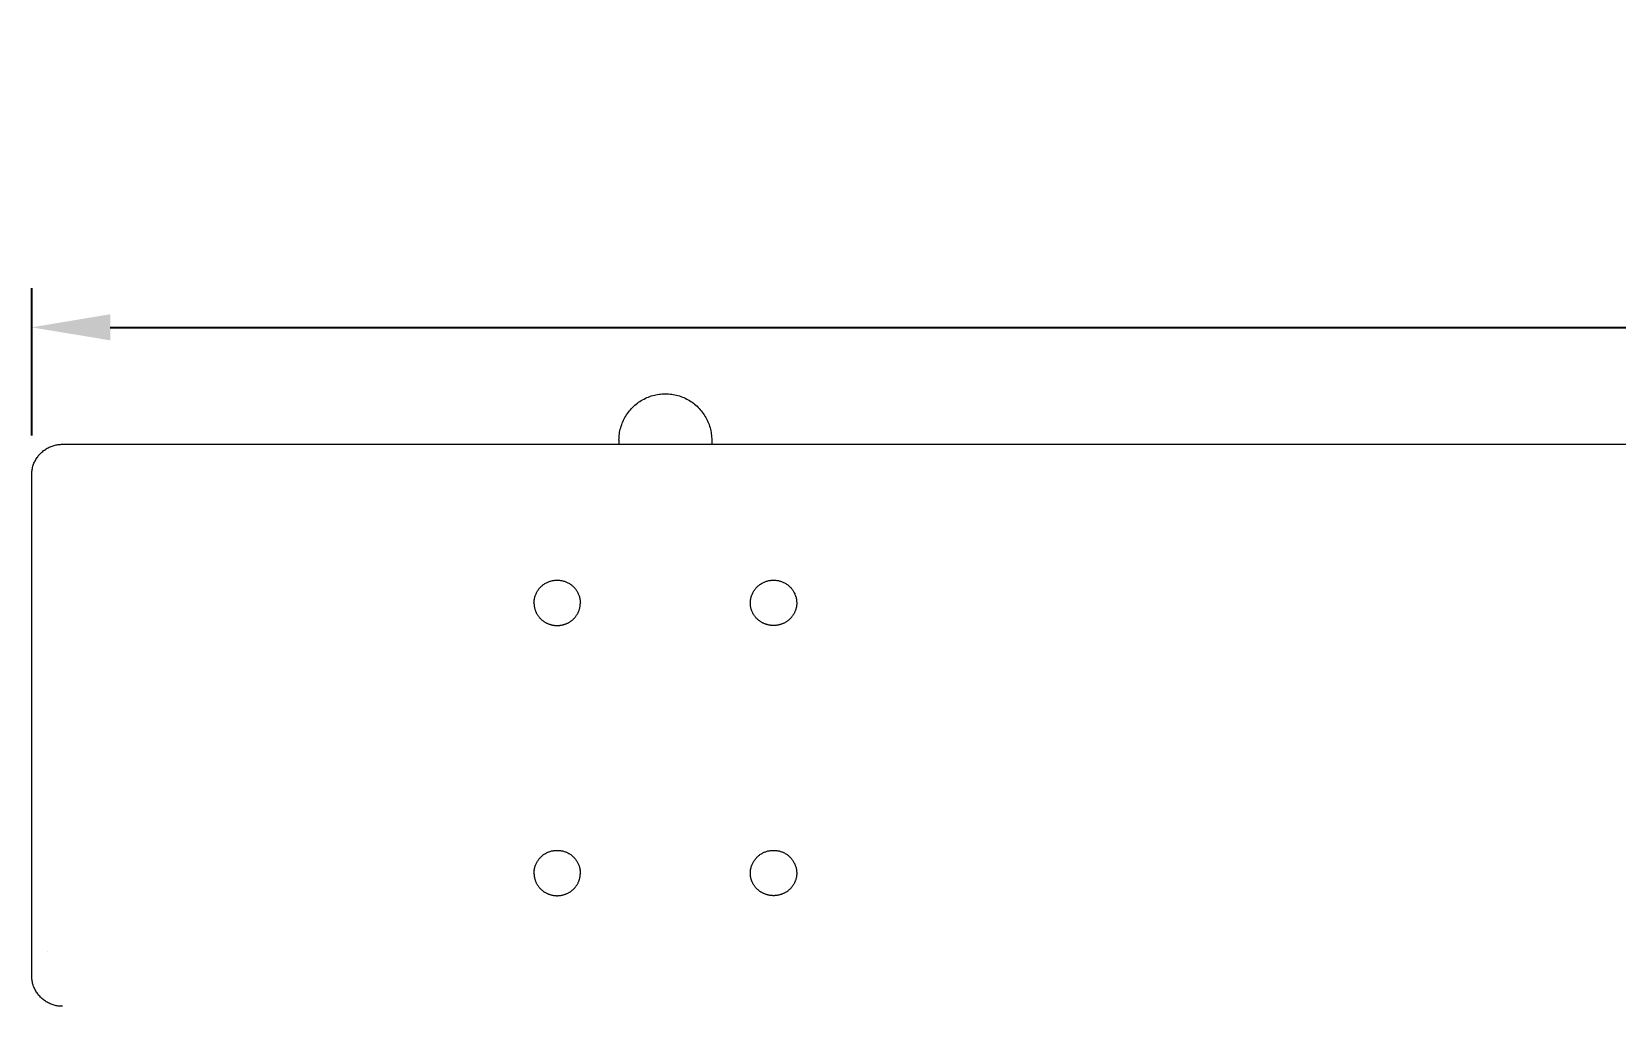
# Model space of a CAD drawing. Header units: inches. Extents: x -9 to 187, y -3 to 135.
# Drawn here: x -1.95 to 18.22, y 122.7 to 135.11 of the extents above; entities that cross this region are included whole.
import ezdxf

# ---------------------------------------------------------------- set-up
doc = ezdxf.new("R2010")
doc.units = ezdxf.units.IN
doc.layers.add('ZANO_R', color=7, linetype='Continuous', lineweight=0)
doc.layers.add('ZANO_W', color=1, linetype='Continuous', lineweight=0)
doc.styles.get("Standard").update_dxf_attribs({"font": 'arial.ttf'})
doc.dimstyles.new('amerykanie', dxfattribs={"dimtxt": 50, "dimasz": 50, "dimexe": 0.5, "dimexo": 0.5, "dimgap": 1, "dimtad": 1, "dimdec": 0, "dimzin": 0, "dimlunit": 5, "dimtxsty": 'Standard', "dimcen": 0.09, "dimclrd": 1, "dimclre": 1, "dimclrt": 1, "dimazin": 0, "dimtfac": 1, "dimtdec": 0, "dimtmove": 0, "dimatfit": 3, "dimfxl": 1, "dimtzin": 0, "dimarcsym": 1})

# ---------------------------------------------------------------- blocks, each defined once
blk = doc.blocks.new('*D356')
at = {"layer": 'ZANO_W', "color": 1, "lineweight": -2}
for p, q in [((-1.945, 129.968), (-1.945, 131.845)), ((92.504, 129.968), (92.504, 131.845)), ((-0.945, 131.345), (91.504, 131.345))]:
    blk.add_line(p, q, dxfattribs=at)
at = {"layer": 'ZANO_W', "color": 1}
for points in [[(-0.945, 131.512), (-0.945, 131.179), (-1.945, 131.345)], [(91.504, 131.179), (91.504, 131.512), (92.504, 131.345)]]:
    blk.add_solid(points, dxfattribs=at)
at = {"layer": 'ZANO_W', "color": 1, "insert": (45.279, 132.686), "char_height": 1.625, "attachment_point": 5}
blk.add_mtext('94 7/16', dxfattribs=at)

msp = doc.modelspace()

# ---------------------------------------------------------------- linework, layer by layer
at = {"layer": 'ZANO_R'}
for p, q in [((6.02478, 130.4901), (6.0447, 130.49319)), ((6.0447, 130.49319), (6.06472, 130.49559)), ((6.06472, 130.49559), (6.08481, 130.49731)), ((6.08481, 130.49731), (6.10495, 130.49834)), ((6.10495, 130.49834), (6.12511, 130.49869)), ((6.12511, 130.49869), (6.14527, 130.49834)), ((6.14527, 130.49834), (6.16541, 130.49731)), ((6.16541, 130.49731), (6.1855, 130.49559)), ((6.1855, 130.49559), (6.20552, 130.49319)), ((6.20552, 130.49319), (6.22544, 130.4901)), ((5.66704, 130.28084), (5.68003, 130.29626)), ((5.68003, 130.29626), (5.69354, 130.31123)), ((5.69354, 130.31123), (5.70755, 130.32573)), ((5.70755, 130.32573), (5.72205, 130.33974)), ((5.72205, 130.33974), (5.73702, 130.35325)), ((5.73702, 130.35325), (5.75244, 130.36624)), ((5.75244, 130.36624), (5.7683, 130.3787)), ((5.7683, 130.3787), (5.78457, 130.3906)), ((5.78457, 130.3906), (5.80124, 130.40195)), ((5.80124, 130.40195), (5.81829, 130.41272)), ((5.81829, 130.41272), (5.83569, 130.4229)), ((5.83569, 130.4229), (5.85343, 130.43248)), ((5.85343, 130.43248), (5.87149, 130.44145)), ((5.87149, 130.44145), (5.88985, 130.4498)), ((5.88985, 130.4498), (5.90848, 130.45751)), ((5.90848, 130.45751), (5.92736, 130.46459)), ((5.92736, 130.46459), (5.94647, 130.47102)), ((5.94647, 130.47102), (5.96579, 130.47679)), ((5.96579, 130.47679), (5.9853, 130.4819)), ((5.9853, 130.4819), (6.00497, 130.48633)), ((6.00497, 130.48633), (6.02478, 130.4901)), ((6.22544, 130.4901), (6.24525, 130.48633)), ((6.24525, 130.48633), (6.26492, 130.4819)), ((6.26492, 130.4819), (6.28443, 130.47679)), ((6.28443, 130.47679), (6.30375, 130.47102)), ((6.30375, 130.47102), (6.32286, 130.46459)), ((6.32286, 130.46459), (6.34174, 130.45751)), ((6.34174, 130.45751), (6.36037, 130.4498)), ((6.36037, 130.4498), (6.37873, 130.44145)), ((6.37873, 130.44145), (6.39679, 130.43248)), ((6.39679, 130.43248), (6.41453, 130.4229)), ((6.41453, 130.4229), (6.43193, 130.41272)), ((6.43193, 130.41272), (6.44898, 130.40195)), ((6.44898, 130.40195), (6.46565, 130.3906)), ((6.46565, 130.3906), (6.48192, 130.3787)), ((6.48192, 130.3787), (6.49778, 130.36624)), ((6.49778, 130.36624), (6.5132, 130.35325)), ((6.5132, 130.35325), (6.52817, 130.33974)), ((6.52817, 130.33974), (6.54267, 130.32573)), ((6.54267, 130.32573), (6.55668, 130.31123)), ((6.55668, 130.31123), (6.57019, 130.29626)), ((6.57019, 130.29626), (6.58318, 130.28084)), ((5.56226, 130.08681), (5.56869, 130.10592)), ((5.56869, 130.10592), (5.57577, 130.1248)), ((5.57577, 130.1248), (5.58348, 130.14343)), ((5.58348, 130.14343), (5.59183, 130.16179)), ((5.59183, 130.16179), (5.6008, 130.17985)), ((5.6008, 130.17985), (5.61038, 130.19759)), ((5.61038, 130.19759), (5.62056, 130.21499)), ((5.62056, 130.21499), (5.63133, 130.23204)), ((5.63133, 130.23204), (5.64268, 130.24871)), ((5.64268, 130.24871), (5.65458, 130.26498)), ((5.65458, 130.26498), (5.66704, 130.28084)), ((6.58318, 130.28084), (6.59564, 130.26498)), ((6.59564, 130.26498), (6.60754, 130.24871)), ((6.60754, 130.24871), (6.61889, 130.23204)), ((6.61889, 130.23204), (6.62966, 130.21499)), ((6.62966, 130.21499), (6.63984, 130.19759)), ((6.63984, 130.19759), (6.64942, 130.17985)), ((6.64942, 130.17985), (6.65839, 130.16179)), ((6.65839, 130.16179), (6.66674, 130.14343)), ((6.66674, 130.14343), (6.67445, 130.1248)), ((6.67445, 130.1248), (6.68153, 130.10592)), ((6.68153, 130.10592), (6.68796, 130.08681)), ((5.53459, 129.90817), (5.53494, 129.92833)), ((5.53459, 129.90817), (5.53459, 129.9081)), ((5.53459, 129.90812), (5.53459, 129.90656)), ((5.53459, 129.90656), (5.53459, 129.9049)), ((5.53459, 129.9049), (5.53459, 129.85596)), ((5.53494, 129.92833), (5.53597, 129.94847)), ((5.53597, 129.94847), (5.53769, 129.96856)), ((5.53769, 129.96856), (5.54009, 129.98858)), ((5.54009, 129.98858), (5.54318, 130.0085)), ((5.54318, 130.0085), (5.54695, 130.02831)), ((5.54695, 130.02831), (5.55138, 130.04798)), ((5.55138, 130.04798), (5.55649, 130.06749)), ((5.55649, 130.06749), (5.56226, 130.08681)), ((6.68796, 130.08681), (6.69373, 130.06749)), ((6.69373, 130.06749), (6.69884, 130.04798)), ((6.69884, 130.04798), (6.70327, 130.02831)), ((6.70327, 130.02831), (6.70704, 130.0085)), ((6.70704, 130.0085), (6.71013, 129.98858)), ((6.71013, 129.98858), (6.71253, 129.96856)), ((6.71253, 129.96856), (6.71425, 129.94847)), ((6.71425, 129.94847), (6.71528, 129.92833)), ((6.71528, 129.92833), (6.71563, 129.90817)), ((6.71563, 129.90817), (6.71563, 129.9081)), ((6.71563, 129.90812), (6.71563, 129.90656)), ((6.71563, 129.90656), (6.71563, 129.9049)), ((6.71563, 129.9049), (6.71563, 129.85596)), ((-1.88436, 129.67469), (-1.87685, 129.68608)), ((-1.87685, 129.68608), (-1.86894, 129.69719)), ((-1.86894, 129.69719), (-1.86065, 129.70803)), ((-1.86065, 129.70803), (-1.85199, 129.71856)), ((-1.85199, 129.71856), (-1.84297, 129.72879)), ((-1.84297, 129.72879), (-1.83359, 129.7387)), ((-1.83359, 129.7387), (-1.82387, 129.74827)), ((-1.82387, 129.74827), (-1.81383, 129.7575)), ((-1.81383, 129.7575), (-1.80347, 129.76638)), ((-1.80347, 129.76638), (-1.7928, 129.77488)), ((-1.7928, 129.77488), (-1.78185, 129.78301)), ((-1.78185, 129.78301), (-1.77062, 129.79075)), ((-1.77062, 129.79075), (-1.75912, 129.7981)), ((-1.75912, 129.7981), (-1.74738, 129.80504)), ((-1.74738, 129.80504), (-1.7354, 129.81156)), ((-1.7354, 129.81156), (-1.7232, 129.81767)), ((-1.7232, 129.81767), (-1.7108, 129.82334)), ((-1.7108, 129.82334), (-1.6982, 129.82858)), ((-1.6982, 129.82858), (-1.68543, 129.83337)), ((-1.68543, 129.83337), (-1.6725, 129.83772)), ((-1.6725, 129.83772), (-1.65943, 129.84161)), ((-1.65943, 129.84161), (-1.64622, 129.84504)), ((-1.64622, 129.84504), (-1.63291, 129.84801)), ((-1.63291, 129.84801), (-1.6195, 129.85052)), ((-1.6195, 129.85052), (-1.60601, 129.85255)), ((-1.60601, 129.85255), (-1.59246, 129.85412)), ((-1.59246, 129.85412), (-1.57886, 129.8552)), ((-1.57886, 129.8552), (-1.56524, 129.85582)), ((-1.56524, 129.85582), (-1.5516, 129.85596)), ((-1.5516, 129.85596), (33.48568, 129.85596)), ((-1.94494, 129.48168), (-1.94412, 129.49529)), ((-1.94412, 129.49529), (-1.94283, 129.50887)), ((-1.94283, 129.50887), (-1.94107, 129.5224)), ((-1.94107, 129.5224), (-1.93884, 129.53586)), ((-1.93884, 129.53586), (-1.93613, 129.54923)), ((-1.93613, 129.54923), (-1.93297, 129.5625)), ((-1.93297, 129.5625), (-1.92934, 129.57565)), ((-1.92934, 129.57565), (-1.92526, 129.58866)), ((-1.92526, 129.58866), (-1.92072, 129.60153)), ((-1.92072, 129.60153), (-1.91574, 129.61422)), ((-1.91574, 129.61422), (-1.91031, 129.62674)), ((-1.91031, 129.62674), (-1.90446, 129.63906)), ((-1.90446, 129.63906), (-1.89818, 129.65117)), ((-1.89818, 129.65117), (-1.89147, 129.66305)), ((-1.89147, 129.66305), (-1.88436, 129.67469)), ((-1.94527, 129.46804), (-1.94494, 129.48168)), ((-1.94527, 123.35357), (-1.94527, 129.46804)), ((4.57465, 128.07139), (4.58307, 128.07719)), ((4.58307, 128.07719), (4.59169, 128.08268)), ((4.59169, 128.08268), (4.60049, 128.08788)), ((4.60049, 128.08788), (4.60947, 128.09276)), ((4.60947, 128.09276), (4.61862, 128.09733)), ((4.61862, 128.09733), (4.62792, 128.10157)), ((4.62792, 128.10157), (4.63736, 128.10549)), ((4.63736, 128.10549), (4.64693, 128.10908)), ((4.64693, 128.10908), (4.65662, 128.11233)), ((4.65662, 128.11233), (4.66642, 128.11524)), ((4.66642, 128.11524), (4.67632, 128.1178)), ((4.67632, 128.1178), (4.6863, 128.12002)), ((4.6863, 128.12002), (4.69635, 128.12189)), ((4.69635, 128.12189), (4.70646, 128.12341)), ((4.70646, 128.12341), (4.71661, 128.12457)), ((4.71661, 128.12457), (4.7268, 128.12538)), ((4.7268, 128.12538), (4.73702, 128.12584)), ((4.73702, 128.12584), (4.74724, 128.12593)), ((4.74724, 128.12593), (4.75746, 128.12584)), ((4.75746, 128.12584), (4.76767, 128.12538)), ((4.76767, 128.12538), (4.77786, 128.12457)), ((4.77786, 128.12457), (4.78802, 128.12341)), ((4.78802, 128.12341), (4.79813, 128.12189)), ((4.79813, 128.12189), (4.80818, 128.12002)), ((4.80818, 128.12002), (4.81816, 128.1178)), ((4.81816, 128.1178), (4.82805, 128.11524)), ((4.82805, 128.11524), (4.83785, 128.11233)), ((4.83785, 128.11233), (4.84755, 128.10908)), ((4.84755, 128.10908), (4.85712, 128.10549)), ((4.85712, 128.10549), (4.86656, 128.10157)), ((4.86656, 128.10157), (4.87586, 128.09733)), ((4.87586, 128.09733), (4.88501, 128.09276)), ((4.88501, 128.09276), (4.89399, 128.08788)), ((4.89399, 128.08788), (4.90279, 128.08268)), ((4.90279, 128.08268), (4.91141, 128.07719)), ((4.91141, 128.07719), (4.91983, 128.07139)), ((7.33039, 128.07139), (7.33881, 128.07719)), ((7.33881, 128.07719), (7.34743, 128.08268)), ((7.34743, 128.08268), (7.35623, 128.08788)), ((7.35623, 128.08788), (7.36521, 128.09276)), ((7.36521, 128.09276), (7.37436, 128.09733)), ((7.37436, 128.09733), (7.38366, 128.10157)), ((7.38366, 128.10157), (7.3931, 128.10549)), ((7.3931, 128.10549), (7.40267, 128.10908)), ((7.40267, 128.10908), (7.41237, 128.11233)), ((7.41237, 128.11233), (7.42217, 128.11524)), ((7.42217, 128.11524), (7.43206, 128.1178)), ((7.43206, 128.1178), (7.44204, 128.12002)), ((7.44204, 128.12002), (7.45209, 128.12189)), ((7.45209, 128.12189), (7.4622, 128.12341)), ((7.4622, 128.12341), (7.47236, 128.12457)), ((7.47236, 128.12457), (7.48255, 128.12538)), ((7.48255, 128.12538), (7.49276, 128.12584)), ((7.49276, 128.12584), (7.50298, 128.12593)), ((7.50298, 128.12593), (7.5132, 128.12584)), ((7.5132, 128.12584), (7.52342, 128.12538)), ((7.52342, 128.12538), (7.53361, 128.12457)), ((7.53361, 128.12457), (7.54376, 128.12341)), ((7.54376, 128.12341), (7.55387, 128.12189)), ((7.55387, 128.12189), (7.56392, 128.12002)), ((7.56392, 128.12002), (7.5739, 128.1178)), ((7.5739, 128.1178), (7.5838, 128.11524)), ((7.5838, 128.11524), (7.5936, 128.11233)), ((7.5936, 128.11233), (7.60329, 128.10908)), ((7.60329, 128.10908), (7.61286, 128.10549)), ((7.61286, 128.10549), (7.6223, 128.10157)), ((7.6223, 128.10157), (7.6316, 128.09733)), ((7.6316, 128.09733), (7.64075, 128.09276)), ((7.64075, 128.09276), (7.64973, 128.08788)), ((7.64973, 128.08788), (7.65853, 128.08268)), ((7.65853, 128.08268), (7.66715, 128.07719)), ((7.66715, 128.07719), (7.67557, 128.07139)), ((4.45384, 127.86605), (4.45517, 127.87618)), ((4.45573, 127.88096), (4.45471, 127.87434)), ((4.45517, 127.87618), (4.45685, 127.88626)), ((4.45685, 127.88626), (4.45888, 127.89628)), ((4.45888, 127.89628), (4.46126, 127.90622)), ((4.46126, 127.90622), (4.46399, 127.91608)), ((4.46399, 127.91608), (4.46706, 127.92583)), ((4.46706, 127.92583), (4.47047, 127.93547)), ((4.47047, 127.93547), (4.47421, 127.94498)), ((4.47421, 127.94498), (4.47828, 127.95436)), ((4.47828, 127.95436), (4.48268, 127.96359)), ((4.48268, 127.96359), (4.48739, 127.97266)), ((4.48739, 127.97266), (4.49242, 127.98156)), ((4.49242, 127.98156), (4.49776, 127.99027)), ((4.49776, 127.99027), (4.5034, 127.9988)), ((4.5034, 127.9988), (4.50933, 128.00713)), ((4.50933, 128.00713), (4.51555, 128.01524)), ((4.51555, 128.01524), (4.52204, 128.02313)), ((4.52204, 128.02313), (4.52881, 128.03079)), ((4.52881, 128.03079), (4.53585, 128.03821)), ((4.53585, 128.03821), (4.54313, 128.04538)), ((4.54313, 128.04538), (4.55067, 128.05229)), ((4.55067, 128.05229), (4.55844, 128.05894)), ((4.55844, 128.05894), (4.56643, 128.06531)), ((4.56643, 128.06531), (4.57465, 128.07139)), ((4.91983, 128.07139), (4.92805, 128.06531)), ((4.92805, 128.06531), (4.93604, 128.05894)), ((4.93604, 128.05894), (4.94381, 128.05229)), ((4.94381, 128.05229), (4.95134, 128.04538)), ((4.95134, 128.04538), (4.95863, 128.03821)), ((4.95863, 128.03821), (4.96566, 128.03079)), ((4.96566, 128.03079), (4.97243, 128.02313)), ((4.97243, 128.02313), (4.97893, 128.01524)), ((4.97893, 128.01524), (4.98515, 128.00713)), ((4.98515, 128.00713), (4.99108, 127.9988)), ((4.99108, 127.9988), (4.99672, 127.99027)), ((4.99672, 127.99027), (5.00206, 127.98156)), ((5.00206, 127.98156), (5.00709, 127.97266)), ((5.00709, 127.97266), (5.0118, 127.96359)), ((5.0118, 127.96359), (5.0162, 127.95436)), ((5.0162, 127.95436), (5.02027, 127.94498)), ((5.02027, 127.94498), (5.02401, 127.93547)), ((5.02401, 127.93547), (5.02742, 127.92583)), ((5.02742, 127.92583), (5.03049, 127.91608)), ((5.03049, 127.91608), (5.03321, 127.90622)), ((5.03321, 127.90622), (5.03559, 127.89628)), ((5.03559, 127.89628), (5.03763, 127.88626)), ((5.03763, 127.88626), (5.03931, 127.87618)), ((5.03977, 127.87434), (5.03875, 127.88096)), ((5.03931, 127.87618), (5.04064, 127.86605)), ((7.20958, 127.86605), (7.21091, 127.87618)), ((7.21045, 127.87434), (7.21147, 127.88096)), ((7.21091, 127.87618), (7.21259, 127.88626)), ((7.21259, 127.88626), (7.21463, 127.89628)), ((7.21463, 127.89628), (7.21701, 127.90622)), ((7.21701, 127.90622), (7.21973, 127.91608)), ((7.21973, 127.91608), (7.2228, 127.92583)), ((7.2228, 127.92583), (7.22621, 127.93547)), ((7.22621, 127.93547), (7.22995, 127.94498)), ((7.22995, 127.94498), (7.23402, 127.95436)), ((7.23402, 127.95436), (7.23842, 127.96359)), ((7.23842, 127.96359), (7.24313, 127.97266)), ((7.24313, 127.97266), (7.24816, 127.98156)), ((7.24816, 127.98156), (7.2535, 127.99027)), ((7.2535, 127.99027), (7.25914, 127.9988)), ((7.25914, 127.9988), (7.26507, 128.00713)), ((7.26507, 128.00713), (7.27129, 128.01524)), ((7.27129, 128.01524), (7.27779, 128.02313)), ((7.27779, 128.02313), (7.28456, 128.03079)), ((7.28456, 128.03079), (7.29159, 128.03821)), ((7.29159, 128.03821), (7.29888, 128.04538)), ((7.29888, 128.04538), (7.30641, 128.05229)), ((7.30641, 128.05229), (7.31418, 128.05894)), ((7.31418, 128.05894), (7.32217, 128.06531)), ((7.32217, 128.06531), (7.33039, 128.07139)), ((7.67557, 128.07139), (7.68379, 128.06531)), ((7.68379, 128.06531), (7.69178, 128.05894)), ((7.69178, 128.05894), (7.69955, 128.05229)), ((7.69955, 128.05229), (7.70709, 128.04538)), ((7.70709, 128.04538), (7.71437, 128.03821)), ((7.71437, 128.03821), (7.72141, 128.03079)), ((7.72141, 128.03079), (7.72818, 128.02313)), ((7.72818, 128.02313), (7.73467, 128.01524)), ((7.73467, 128.01524), (7.74089, 128.00713)), ((7.74089, 128.00713), (7.74682, 127.9988)), ((7.74682, 127.9988), (7.75246, 127.99027)), ((7.75246, 127.99027), (7.7578, 127.98156)), ((7.7578, 127.98156), (7.76283, 127.97266)), ((7.76283, 127.97266), (7.76754, 127.96359)), ((7.76754, 127.96359), (7.77194, 127.95436)), ((7.77194, 127.95436), (7.77601, 127.94498)), ((7.77601, 127.94498), (7.77975, 127.93547)), ((7.77975, 127.93547), (7.78316, 127.92583)), ((7.78316, 127.92583), (7.78623, 127.91608)), ((7.78623, 127.91608), (7.78896, 127.90622)), ((7.78896, 127.90622), (7.79134, 127.89628)), ((7.79134, 127.89628), (7.79337, 127.88626)), ((7.79337, 127.88626), (7.79505, 127.87618)), ((7.79449, 127.88096), (7.79551, 127.87434)), ((7.79505, 127.87618), (7.79638, 127.86605)), ((4.45198, 127.83545), (4.45224, 127.84567)), ((4.45198, 127.83545), (4.45205, 127.82908)), ((4.45205, 127.82908), (4.45228, 127.82267)), ((4.45224, 127.84567), (4.45286, 127.85587)), ((4.45228, 127.82267), (4.45265, 127.8162)), ((4.45265, 127.8162), (4.45318, 127.80969)), ((4.45286, 127.85587), (4.45384, 127.86605)), ((4.45318, 127.80969), (4.45386, 127.80314)), ((4.45386, 127.80314), (4.45471, 127.79655)), ((4.45471, 127.79655), (4.45573, 127.78994)), ((4.45573, 127.78994), (4.45691, 127.78329)), ((4.45691, 127.78329), (4.45827, 127.77663)), ((4.45827, 127.77663), (4.45979, 127.76995)), ((4.45979, 127.76995), (4.4615, 127.76327)), ((4.4615, 127.76327), (4.46338, 127.75658)), ((4.46338, 127.75658), (4.46544, 127.7499)), ((4.46544, 127.7499), (4.46768, 127.74323)), ((4.46768, 127.74323), (4.47011, 127.73658)), ((4.47011, 127.73658), (4.47271, 127.72995)), ((4.47271, 127.72995), (4.4755, 127.72335)), ((4.4755, 127.72335), (4.47847, 127.71679)), ((4.47847, 127.71679), (4.48163, 127.71027)), ((4.48163, 127.71027), (4.48497, 127.70381)), ((4.48497, 127.70381), (4.48849, 127.6974)), ((4.48849, 127.6974), (4.49218, 127.69106)), ((4.49218, 127.69106), (4.49606, 127.6848)), ((4.49606, 127.6848), (4.50011, 127.67861)), ((4.50011, 127.67861), (4.50433, 127.67251)), ((4.50433, 127.67251), (4.50873, 127.6665)), ((4.98575, 127.6665), (4.99014, 127.67251)), ((4.99014, 127.67251), (4.99437, 127.67861)), ((4.99437, 127.67861), (4.99842, 127.6848)), ((4.99842, 127.6848), (5.00229, 127.69106)), ((5.00229, 127.69106), (5.00599, 127.6974)), ((5.00599, 127.6974), (5.00951, 127.70381)), ((5.00951, 127.70381), (5.01285, 127.71027)), ((5.01285, 127.71027), (5.016, 127.71679)), ((5.016, 127.71679), (5.01898, 127.72335)), ((5.01898, 127.72335), (5.02177, 127.72995)), ((5.02177, 127.72995), (5.02437, 127.73658)), ((5.02437, 127.73658), (5.0268, 127.74323)), ((5.0268, 127.74323), (5.02904, 127.7499)), ((5.02904, 127.7499), (5.0311, 127.75658)), ((5.0311, 127.75658), (5.03298, 127.76327)), ((5.03298, 127.76327), (5.03468, 127.76995)), ((5.03468, 127.76995), (5.03621, 127.77663)), ((5.03621, 127.77663), (5.03757, 127.78329)), ((5.03757, 127.78329), (5.03875, 127.78994)), ((5.03875, 127.78994), (5.03977, 127.79655)), ((5.03977, 127.79655), (5.04061, 127.80314)), ((5.04061, 127.80314), (5.0413, 127.80969)), ((5.04064, 127.86605), (5.04161, 127.85587)), ((5.0413, 127.80969), (5.04183, 127.8162)), ((5.04161, 127.85587), (5.04223, 127.84567)), ((5.04183, 127.8162), (5.0422, 127.82267)), ((5.0422, 127.82267), (5.04242, 127.82908)), ((5.04223, 127.84567), (5.0425, 127.83545)), ((5.04242, 127.82908), (5.0425, 127.83545)), ((7.20772, 127.83545), (7.20799, 127.84567)), ((7.2078, 127.82908), (7.20772, 127.83545)), ((7.20802, 127.82267), (7.2078, 127.82908)), ((7.20799, 127.84567), (7.20861, 127.85587)), ((7.20839, 127.8162), (7.20802, 127.82267)), ((7.20892, 127.80969), (7.20839, 127.8162)), ((7.20861, 127.85587), (7.20958, 127.86605)), ((7.20961, 127.80314), (7.20892, 127.80969)), ((7.21045, 127.79655), (7.20961, 127.80314)), ((7.21147, 127.78994), (7.21045, 127.79655)), ((7.21265, 127.78329), (7.21147, 127.78994)), ((7.21401, 127.77663), (7.21265, 127.78329)), ((7.21554, 127.76995), (7.21401, 127.77663)), ((7.21724, 127.76327), (7.21554, 127.76995)), ((7.21912, 127.75658), (7.21724, 127.76327)), ((7.22118, 127.7499), (7.21912, 127.75658)), ((7.22342, 127.74323), (7.22118, 127.7499)), ((7.22585, 127.73658), (7.22342, 127.74323)), ((7.22845, 127.72995), (7.22585, 127.73658)), ((7.23124, 127.72335), (7.22845, 127.72995)), ((7.23422, 127.71679), (7.23124, 127.72335)), ((7.23737, 127.71027), (7.23422, 127.71679)), ((7.24071, 127.70381), (7.23737, 127.71027)), ((7.24423, 127.6974), (7.24071, 127.70381)), ((7.24793, 127.69106), (7.24423, 127.6974)), ((7.2518, 127.6848), (7.24793, 127.69106)), ((7.25585, 127.67861), (7.2518, 127.6848)), ((7.26008, 127.67251), (7.25585, 127.67861)), ((7.26447, 127.6665), (7.26008, 127.67251)), ((7.74589, 127.67251), (7.74149, 127.6665)), ((7.75011, 127.67861), (7.74589, 127.67251)), ((7.75416, 127.6848), (7.75011, 127.67861)), ((7.75804, 127.69106), (7.75416, 127.6848)), ((7.76174, 127.6974), (7.75804, 127.69106)), ((7.76525, 127.70381), (7.76174, 127.6974)), ((7.76859, 127.71027), (7.76525, 127.70381)), ((7.77175, 127.71679), (7.76859, 127.71027)), ((7.77472, 127.72335), (7.77175, 127.71679)), ((7.77751, 127.72995), (7.77472, 127.72335)), ((7.78011, 127.73658), (7.77751, 127.72995)), ((7.78254, 127.74323), (7.78011, 127.73658)), ((7.78478, 127.7499), (7.78254, 127.74323)), ((7.78684, 127.75658), (7.78478, 127.7499)), ((7.78872, 127.76327), (7.78684, 127.75658)), ((7.79043, 127.76995), (7.78872, 127.76327)), ((7.79195, 127.77663), (7.79043, 127.76995)), ((7.79331, 127.78329), (7.79195, 127.77663)), ((7.79449, 127.78994), (7.79331, 127.78329)), ((7.79551, 127.79655), (7.79449, 127.78994)), ((7.79636, 127.80314), (7.79551, 127.79655)), ((7.79704, 127.80969), (7.79636, 127.80314)), ((7.79638, 127.86605), (7.79736, 127.85587)), ((7.79757, 127.8162), (7.79704, 127.80969)), ((7.79736, 127.85587), (7.79798, 127.84567)), ((7.79794, 127.82267), (7.79757, 127.8162)), ((7.79817, 127.82908), (7.79794, 127.82267)), ((7.79798, 127.84567), (7.79824, 127.83545)), ((7.79824, 127.83545), (7.79817, 127.82908)), ((4.50873, 127.6665), (4.51329, 127.6606)), ((4.51329, 127.6606), (4.51802, 127.6548)), ((4.51802, 127.6548), (4.5229, 127.64911)), ((4.5229, 127.64911), (4.52794, 127.64354)), ((4.52794, 127.64354), (4.53313, 127.63809)), ((4.53313, 127.63809), (4.53846, 127.63278)), ((4.53846, 127.63278), (4.54393, 127.6276)), ((4.54393, 127.6276), (4.54954, 127.62257)), ((4.54954, 127.62257), (4.55528, 127.61768)), ((4.55528, 127.61768), (4.56114, 127.61293)), ((4.56114, 127.61293), (4.56711, 127.60835)), ((4.56711, 127.60835), (4.5732, 127.60392)), ((4.5732, 127.60392), (4.57939, 127.59965)), ((4.57939, 127.59965), (4.58567, 127.59555)), ((4.58567, 127.59555), (4.59204, 127.59162)), ((4.59204, 127.59162), (4.5985, 127.58786)), ((4.5985, 127.58786), (4.60503, 127.58427)), ((4.60503, 127.58427), (4.61163, 127.58085)), ((4.61163, 127.58085), (4.61829, 127.57761)), ((4.61829, 127.57761), (4.625, 127.57455)), ((4.625, 127.57455), (4.63176, 127.57167)), ((4.63176, 127.57167), (4.63856, 127.56896)), ((4.63856, 127.56896), (4.64539, 127.56643)), ((4.64539, 127.56643), (4.65224, 127.56408)), ((4.65224, 127.56408), (4.65911, 127.5619)), ((4.65911, 127.5619), (4.666, 127.5599)), ((4.666, 127.5599), (4.67288, 127.55807)), ((4.67288, 127.55807), (4.67977, 127.55642)), ((4.67977, 127.55642), (4.68665, 127.55493)), ((4.68665, 127.55493), (4.69351, 127.55362)), ((4.69351, 127.55362), (4.70036, 127.55247)), ((4.70036, 127.55247), (4.70717, 127.55149)), ((4.70717, 127.55149), (4.71396, 127.55066)), ((4.71396, 127.55066), (4.72071, 127.54999)), ((4.72071, 127.54999), (4.72742, 127.54948)), ((4.72742, 127.54948), (4.73408, 127.54912)), ((4.73408, 127.54912), (4.74069, 127.54891)), ((4.74069, 127.54891), (4.74724, 127.54883)), ((4.74724, 127.54883), (4.75379, 127.54891)), ((4.75379, 127.54891), (4.7604, 127.54912)), ((4.7604, 127.54912), (4.76706, 127.54948)), ((4.76706, 127.54948), (4.77377, 127.54999)), ((4.77377, 127.54999), (4.78052, 127.55066)), ((4.78052, 127.55066), (4.7873, 127.55149)), ((4.7873, 127.55149), (4.79412, 127.55247)), ((4.79412, 127.55247), (4.80096, 127.55362)), ((4.80096, 127.55362), (4.80783, 127.55493)), ((4.80783, 127.55493), (4.81471, 127.55642)), ((4.81471, 127.55642), (4.82159, 127.55807)), ((4.82159, 127.55807), (4.82848, 127.5599)), ((4.82848, 127.5599), (4.83537, 127.5619)), ((4.83537, 127.5619), (4.84224, 127.56408)), ((4.84224, 127.56408), (4.84909, 127.56643)), ((4.84909, 127.56643), (4.85592, 127.56896)), ((4.85592, 127.56896), (4.86272, 127.57167)), ((4.86272, 127.57167), (4.86948, 127.57455)), ((4.86948, 127.57455), (4.87619, 127.57761)), ((4.87619, 127.57761), (4.88285, 127.58085)), ((4.88285, 127.58085), (4.88945, 127.58427)), ((4.88945, 127.58427), (4.89598, 127.58786)), ((4.89598, 127.58786), (4.90243, 127.59162)), ((4.90243, 127.59162), (4.90881, 127.59555)), ((4.90881, 127.59555), (4.91509, 127.59965)), ((4.91509, 127.59965), (4.92128, 127.60392)), ((4.92128, 127.60392), (4.92736, 127.60835)), ((4.92736, 127.60835), (4.93334, 127.61293)), ((4.93334, 127.61293), (4.9392, 127.61768)), ((4.9392, 127.61768), (4.94493, 127.62257)), ((4.94493, 127.62257), (4.95054, 127.6276)), ((4.95054, 127.6276), (4.95602, 127.63278)), ((4.95602, 127.63278), (4.96135, 127.63809)), ((4.96135, 127.63809), (4.96654, 127.64354)), ((4.96654, 127.64354), (4.97158, 127.64911)), ((4.97158, 127.64911), (4.97646, 127.6548)), ((4.97646, 127.6548), (4.98119, 127.6606)), ((4.98119, 127.6606), (4.98575, 127.6665)), ((7.26903, 127.6606), (7.26447, 127.6665)), ((7.27376, 127.6548), (7.26903, 127.6606)), ((7.27864, 127.64911), (7.27376, 127.6548)), ((7.28368, 127.64354), (7.27864, 127.64911)), ((7.28887, 127.63809), (7.28368, 127.64354)), ((7.2942, 127.63278), (7.28887, 127.63809)), ((7.29968, 127.6276), (7.2942, 127.63278)), ((7.30529, 127.62257), (7.29968, 127.6276)), ((7.31102, 127.61768), (7.30529, 127.62257)), ((7.31688, 127.61293), (7.31102, 127.61768)), ((7.32286, 127.60835), (7.31688, 127.61293)), ((7.32894, 127.60392), (7.32286, 127.60835)), ((7.33513, 127.59965), (7.32894, 127.60392)), ((7.34141, 127.59555), (7.33513, 127.59965)), ((7.34779, 127.59162), (7.34141, 127.59555)), ((7.35424, 127.58786), (7.34779, 127.59162)), ((7.36077, 127.58427), (7.35424, 127.58786)), ((7.36737, 127.58085), (7.36077, 127.58427)), ((7.37403, 127.57761), (7.36737, 127.58085)), ((7.38074, 127.57455), (7.37403, 127.57761)), ((7.3875, 127.57167), (7.38074, 127.57455)), ((7.3943, 127.56896), (7.3875, 127.57167)), ((7.40113, 127.56643), (7.3943, 127.56896)), ((7.40798, 127.56408), (7.40113, 127.56643)), ((7.41486, 127.5619), (7.40798, 127.56408)), ((7.42174, 127.5599), (7.41486, 127.5619)), ((7.42863, 127.55807), (7.42174, 127.5599)), ((7.43551, 127.55642), (7.42863, 127.55807)), ((7.44239, 127.55493), (7.43551, 127.55642)), ((7.44926, 127.55362), (7.44239, 127.55493)), ((7.4561, 127.55247), (7.44926, 127.55362)), ((7.46292, 127.55149), (7.4561, 127.55247)), ((7.4697, 127.55066), (7.46292, 127.55149)), ((7.47645, 127.54999), (7.4697, 127.55066)), ((7.48316, 127.54948), (7.47645, 127.54999)), ((7.48982, 127.54912), (7.48316, 127.54948)), ((7.49643, 127.54891), (7.48982, 127.54912)), ((7.50298, 127.54883), (7.49643, 127.54891)), ((7.50953, 127.54891), (7.50298, 127.54883)), ((7.51614, 127.54912), (7.50953, 127.54891)), ((7.5228, 127.54948), (7.51614, 127.54912)), ((7.52951, 127.54999), (7.5228, 127.54948)), ((7.53626, 127.55066), (7.52951, 127.54999)), ((7.54305, 127.55149), (7.53626, 127.55066)), ((7.54986, 127.55247), (7.54305, 127.55149)), ((7.55671, 127.55362), (7.54986, 127.55247)), ((7.56357, 127.55493), (7.55671, 127.55362)), ((7.57045, 127.55642), (7.56357, 127.55493)), ((7.57734, 127.55807), (7.57045, 127.55642)), ((7.58422, 127.5599), (7.57734, 127.55807)), ((7.59111, 127.5619), (7.58422, 127.5599)), ((7.59798, 127.56408), (7.59111, 127.5619)), ((7.60483, 127.56643), (7.59798, 127.56408)), ((7.61166, 127.56896), (7.60483, 127.56643)), ((7.61846, 127.57167), (7.61166, 127.56896)), ((7.62522, 127.57455), (7.61846, 127.57167)), ((7.63193, 127.57761), (7.62522, 127.57455)), ((7.63859, 127.58085), (7.63193, 127.57761)), ((7.64519, 127.58427), (7.63859, 127.58085)), ((7.65172, 127.58786), (7.64519, 127.58427)), ((7.65818, 127.59162), (7.65172, 127.58786)), ((7.66455, 127.59555), (7.65818, 127.59162)), ((7.67083, 127.59965), (7.66455, 127.59555)), ((7.67702, 127.60392), (7.67083, 127.59965)), ((7.68311, 127.60835), (7.67702, 127.60392)), ((7.68908, 127.61293), (7.68311, 127.60835)), ((7.69494, 127.61768), (7.68908, 127.61293)), ((7.70068, 127.62257), (7.69494, 127.61768)), ((7.70629, 127.6276), (7.70068, 127.62257)), ((7.71176, 127.63278), (7.70629, 127.6276)), ((7.71709, 127.63809), (7.71176, 127.63278)), ((7.72228, 127.64354), (7.71709, 127.63809)), ((7.72732, 127.64911), (7.72228, 127.64354)), ((7.7322, 127.6548), (7.72732, 127.64911)), ((7.73693, 127.6606), (7.7322, 127.6548)), ((7.74149, 127.6665), (7.73693, 127.6606)), ((4.59169, 124.6433), (4.60049, 124.64849)), ((4.60049, 124.64849), (4.60947, 124.65337)), ((4.60947, 124.65337), (4.61862, 124.65794)), ((4.61862, 124.65794), (4.62792, 124.66219)), ((4.62792, 124.66219), (4.63736, 124.6661)), ((4.63736, 124.6661), (4.64693, 124.66969)), ((4.64693, 124.66969), (4.65662, 124.67294)), ((4.65662, 124.67294), (4.66642, 124.67585)), ((4.66642, 124.67585), (4.67632, 124.67842)), ((4.67632, 124.67842), (4.6863, 124.68063)), ((4.6863, 124.68063), (4.69635, 124.6825)), ((4.69635, 124.6825), (4.70646, 124.68402)), ((4.70646, 124.68402), (4.71661, 124.68519)), ((4.71661, 124.68519), (4.7268, 124.68599)), ((4.7268, 124.68599), (4.73702, 124.68645)), ((4.73702, 124.68645), (4.74724, 124.68654)), ((4.74724, 124.68654), (4.75746, 124.68645)), ((4.75746, 124.68645), (4.76767, 124.68599)), ((4.76767, 124.68599), (4.77786, 124.68519)), ((4.77786, 124.68519), (4.78802, 124.68402)), ((4.78802, 124.68402), (4.79813, 124.6825)), ((4.79813, 124.6825), (4.80818, 124.68063)), ((4.80818, 124.68063), (4.81816, 124.67842)), ((4.81816, 124.67842), (4.82805, 124.67585)), ((4.82805, 124.67585), (4.83785, 124.67294)), ((4.83785, 124.67294), (4.84755, 124.66969)), ((4.84755, 124.66969), (4.85712, 124.6661)), ((4.85712, 124.6661), (4.86656, 124.66219)), ((4.86656, 124.66219), (4.87586, 124.65794)), ((4.87586, 124.65794), (4.88501, 124.65337)), ((4.88501, 124.65337), (4.89399, 124.64849)), ((4.89399, 124.64849), (4.90279, 124.6433)), ((7.34743, 124.6433), (7.35623, 124.64849)), ((7.35623, 124.64849), (7.36521, 124.65337)), ((7.36521, 124.65337), (7.37436, 124.65794)), ((7.37436, 124.65794), (7.38366, 124.66219)), ((7.38366, 124.66219), (7.3931, 124.6661)), ((7.3931, 124.6661), (7.40267, 124.66969)), ((7.40267, 124.66969), (7.41237, 124.67294)), ((7.41237, 124.67294), (7.42217, 124.67585)), ((7.42217, 124.67585), (7.43206, 124.67842)), ((7.43206, 124.67842), (7.44204, 124.68063)), ((7.44204, 124.68063), (7.45209, 124.6825)), ((7.45209, 124.6825), (7.4622, 124.68402)), ((7.4622, 124.68402), (7.47236, 124.68519)), ((7.47236, 124.68519), (7.48255, 124.68599)), ((7.48255, 124.68599), (7.49276, 124.68645)), ((7.49276, 124.68645), (7.50298, 124.68654)), ((7.50298, 124.68654), (7.5132, 124.68645)), ((7.5132, 124.68645), (7.52342, 124.68599)), ((7.52342, 124.68599), (7.53361, 124.68519)), ((7.53361, 124.68519), (7.54376, 124.68402)), ((7.54376, 124.68402), (7.55387, 124.6825)), ((7.55387, 124.6825), (7.56392, 124.68063)), ((7.56392, 124.68063), (7.5739, 124.67842)), ((7.5739, 124.67842), (7.5838, 124.67585)), ((7.5838, 124.67585), (7.5936, 124.67294)), ((7.5936, 124.67294), (7.60329, 124.66969)), ((7.60329, 124.66969), (7.61286, 124.6661)), ((7.61286, 124.6661), (7.6223, 124.66219)), ((7.6223, 124.66219), (7.6316, 124.65794)), ((7.6316, 124.65794), (7.64075, 124.65337)), ((7.64075, 124.65337), (7.64973, 124.64849)), ((7.64973, 124.64849), (7.65853, 124.6433)), ((4.45517, 124.43679), (4.45685, 124.44688)), ((4.45685, 124.44688), (4.45888, 124.45689)), ((4.45888, 124.45689), (4.46126, 124.46684)), ((4.46126, 124.46684), (4.46399, 124.47669)), ((4.46399, 124.47669), (4.46706, 124.48644)), ((4.46706, 124.48644), (4.47047, 124.49608)), ((4.47047, 124.49608), (4.47421, 124.50559)), ((4.47421, 124.50559), (4.47828, 124.51497)), ((4.47828, 124.51497), (4.48268, 124.5242)), ((4.48268, 124.5242), (4.48739, 124.53327)), ((4.48739, 124.53327), (4.49242, 124.54217)), ((4.49242, 124.54217), (4.49776, 124.55089)), ((4.49776, 124.55089), (4.5034, 124.55941)), ((4.5034, 124.55941), (4.50933, 124.56774)), ((4.50933, 124.56774), (4.51555, 124.57585)), ((4.51555, 124.57585), (4.52204, 124.58375)), ((4.52204, 124.58375), (4.52881, 124.59141)), ((4.52881, 124.59141), (4.53585, 124.59882)), ((4.53585, 124.59882), (4.54313, 124.60599)), ((4.54313, 124.60599), (4.55067, 124.6129)), ((4.55067, 124.6129), (4.55844, 124.61955)), ((4.55844, 124.61955), (4.56643, 124.62592)), ((4.56643, 124.62592), (4.57465, 124.632)), ((4.57465, 124.632), (4.58307, 124.6378)), ((4.58307, 124.6378), (4.59169, 124.6433)), ((4.90279, 124.6433), (4.91141, 124.6378)), ((4.91141, 124.6378), (4.91983, 124.632)), ((4.91983, 124.632), (4.92805, 124.62592)), ((4.92805, 124.62592), (4.93604, 124.61955)), ((4.93604, 124.61955), (4.94381, 124.6129)), ((4.94381, 124.6129), (4.95134, 124.60599)), ((4.95134, 124.60599), (4.95863, 124.59882)), ((4.95863, 124.59882), (4.96566, 124.59141)), ((4.96566, 124.59141), (4.97243, 124.58375)), ((4.97243, 124.58375), (4.97893, 124.57585)), ((4.97893, 124.57585), (4.98515, 124.56774)), ((4.98515, 124.56774), (4.99108, 124.55941)), ((4.99108, 124.55941), (4.99672, 124.55089)), ((4.99672, 124.55089), (5.00206, 124.54217)), ((5.00206, 124.54217), (5.00709, 124.53327)), ((5.00709, 124.53327), (5.0118, 124.5242)), ((5.0118, 124.5242), (5.0162, 124.51497)), ((5.0162, 124.51497), (5.02027, 124.50559)), ((5.02027, 124.50559), (5.02401, 124.49608)), ((5.02401, 124.49608), (5.02742, 124.48644)), ((5.02742, 124.48644), (5.03049, 124.47669)), ((5.03049, 124.47669), (5.03321, 124.46684)), ((5.03321, 124.46684), (5.03559, 124.45689)), ((5.03559, 124.45689), (5.03763, 124.44688)), ((5.03763, 124.44688), (5.03931, 124.43679)), ((7.21091, 124.43679), (7.21259, 124.44688)), ((7.21259, 124.44688), (7.21463, 124.45689)), ((7.21463, 124.45689), (7.21701, 124.46684)), ((7.21701, 124.46684), (7.21973, 124.47669)), ((7.21973, 124.47669), (7.2228, 124.48644)), ((7.2228, 124.48644), (7.22621, 124.49608)), ((7.22621, 124.49608), (7.22995, 124.50559)), ((7.22995, 124.50559), (7.23402, 124.51497)), ((7.23402, 124.51497), (7.23842, 124.5242)), ((7.23842, 124.5242), (7.24313, 124.53327)), ((7.24313, 124.53327), (7.24816, 124.54217)), ((7.24816, 124.54217), (7.2535, 124.55089)), ((7.2535, 124.55089), (7.25914, 124.55941)), ((7.25914, 124.55941), (7.26507, 124.56774)), ((7.26507, 124.56774), (7.27129, 124.57585)), ((7.27129, 124.57585), (7.27779, 124.58375)), ((7.27779, 124.58375), (7.28456, 124.59141)), ((7.28456, 124.59141), (7.29159, 124.59882)), ((7.29159, 124.59882), (7.29888, 124.60599)), ((7.29888, 124.60599), (7.30641, 124.6129)), ((7.30641, 124.6129), (7.31418, 124.61955)), ((7.31418, 124.61955), (7.32217, 124.62592)), ((7.32217, 124.62592), (7.33039, 124.632)), ((7.33039, 124.632), (7.33881, 124.6378)), ((7.33881, 124.6378), (7.34743, 124.6433)), ((7.65853, 124.6433), (7.66715, 124.6378)), ((7.66715, 124.6378), (7.67557, 124.632)), ((7.67557, 124.632), (7.68379, 124.62592)), ((7.68379, 124.62592), (7.69178, 124.61955)), ((7.69178, 124.61955), (7.69955, 124.6129)), ((7.69955, 124.6129), (7.70709, 124.60599)), ((7.70709, 124.60599), (7.71437, 124.59882)), ((7.71437, 124.59882), (7.72141, 124.59141)), ((7.72141, 124.59141), (7.72818, 124.58375)), ((7.72818, 124.58375), (7.73467, 124.57585)), ((7.73467, 124.57585), (7.74089, 124.56774)), ((7.74089, 124.56774), (7.74682, 124.55941)), ((7.74682, 124.55941), (7.75246, 124.55089)), ((7.75246, 124.55089), (7.7578, 124.54217)), ((7.7578, 124.54217), (7.76283, 124.53327)), ((7.76283, 124.53327), (7.76754, 124.5242)), ((7.76754, 124.5242), (7.77194, 124.51497)), ((7.77194, 124.51497), (7.77601, 124.50559)), ((7.77601, 124.50559), (7.77975, 124.49608)), ((7.77975, 124.49608), (7.78316, 124.48644)), ((7.78316, 124.48644), (7.78623, 124.47669)), ((7.78623, 124.47669), (7.78896, 124.46684)), ((7.78896, 124.46684), (7.79134, 124.45689)), ((7.79134, 124.45689), (7.79337, 124.44688)), ((7.79337, 124.44688), (7.79505, 124.43679)), ((4.45198, 124.39606), (4.45224, 124.40628)), ((4.45198, 124.39606), (4.45205, 124.3897)), ((4.45205, 124.3897), (4.45228, 124.38328)), ((4.45224, 124.40628), (4.45286, 124.41648)), ((4.45228, 124.38328), (4.45265, 124.37682)), ((4.45265, 124.37682), (4.45318, 124.3703)), ((4.45286, 124.41648), (4.45384, 124.42666)), ((4.45318, 124.3703), (4.45386, 124.36375)), ((4.45384, 124.42666), (4.45517, 124.43679)), ((4.45386, 124.36375), (4.45471, 124.35717)), ((4.45573, 124.44157), (4.45471, 124.43495)), ((4.45471, 124.35717), (4.45573, 124.35055)), ((4.45573, 124.35055), (4.45691, 124.34391)), ((4.45691, 124.34391), (4.45827, 124.33724)), ((4.45827, 124.33724), (4.45979, 124.33057)), ((4.45979, 124.33057), (4.4615, 124.32388)), ((4.4615, 124.32388), (4.46338, 124.31719)), ((4.46338, 124.31719), (4.46544, 124.31051)), ((4.46544, 124.31051), (4.46768, 124.30384)), ((4.46768, 124.30384), (4.47011, 124.29719)), ((4.47011, 124.29719), (4.47271, 124.29056)), ((4.47271, 124.29056), (4.4755, 124.28396)), ((4.4755, 124.28396), (4.47847, 124.2774)), ((4.47847, 124.2774), (4.48163, 124.27088)), ((4.48163, 124.27088), (4.48497, 124.26442)), ((4.48497, 124.26442), (4.48849, 124.25801)), ((4.48849, 124.25801), (4.49218, 124.25167)), ((4.49218, 124.25167), (4.49606, 124.24541)), ((4.49606, 124.24541), (4.50011, 124.23922)), ((4.99437, 124.23922), (4.99842, 124.24541)), ((4.99842, 124.24541), (5.00229, 124.25167)), ((5.00229, 124.25167), (5.00599, 124.25801)), ((5.00599, 124.25801), (5.00951, 124.26442)), ((5.00951, 124.26442), (5.01285, 124.27088)), ((5.01285, 124.27088), (5.016, 124.2774)), ((5.016, 124.2774), (5.01898, 124.28396)), ((5.01898, 124.28396), (5.02177, 124.29056)), ((5.02177, 124.29056), (5.02437, 124.29719)), ((5.02437, 124.29719), (5.0268, 124.30384)), ((5.0268, 124.30384), (5.02904, 124.31051)), ((5.02904, 124.31051), (5.0311, 124.31719)), ((5.0311, 124.31719), (5.03298, 124.32388)), ((5.03298, 124.32388), (5.03468, 124.33057)), ((5.03468, 124.33057), (5.03621, 124.33724)), ((5.03621, 124.33724), (5.03757, 124.34391)), ((5.03757, 124.34391), (5.03875, 124.35055)), ((5.03977, 124.43495), (5.03875, 124.44157)), ((5.03875, 124.35055), (5.03977, 124.35717)), ((5.03931, 124.43679), (5.04064, 124.42666)), ((5.03977, 124.35717), (5.04061, 124.36375)), ((5.04061, 124.36375), (5.0413, 124.3703)), ((5.04064, 124.42666), (5.04161, 124.41648)), ((5.0413, 124.3703), (5.04183, 124.37682)), ((5.04161, 124.41648), (5.04223, 124.40628)), ((5.04183, 124.37682), (5.0422, 124.38328)), ((5.0422, 124.38328), (5.04242, 124.3897)), ((5.04223, 124.40628), (5.0425, 124.39606)), ((5.04242, 124.3897), (5.0425, 124.39606)), ((7.20772, 124.39606), (7.20799, 124.40628)), ((7.2078, 124.3897), (7.20772, 124.39606)), ((7.20802, 124.38328), (7.2078, 124.3897)), ((7.20799, 124.40628), (7.20861, 124.41648)), ((7.20839, 124.37682), (7.20802, 124.38328)), ((7.20892, 124.3703), (7.20839, 124.37682)), ((7.20861, 124.41648), (7.20958, 124.42666)), ((7.20961, 124.36375), (7.20892, 124.3703)), ((7.20958, 124.42666), (7.21091, 124.43679)), ((7.21045, 124.35717), (7.20961, 124.36375)), ((7.21045, 124.43495), (7.21147, 124.44157)), ((7.21147, 124.35055), (7.21045, 124.35717)), ((7.21265, 124.34391), (7.21147, 124.35055)), ((7.21401, 124.33724), (7.21265, 124.34391)), ((7.21554, 124.33057), (7.21401, 124.33724)), ((7.21724, 124.32388), (7.21554, 124.33057)), ((7.21912, 124.31719), (7.21724, 124.32388)), ((7.22118, 124.31051), (7.21912, 124.31719)), ((7.22342, 124.30384), (7.22118, 124.31051)), ((7.22585, 124.29719), (7.22342, 124.30384)), ((7.22845, 124.29056), (7.22585, 124.29719)), ((7.23124, 124.28396), (7.22845, 124.29056)), ((7.23422, 124.2774), (7.23124, 124.28396)), ((7.23737, 124.27088), (7.23422, 124.2774)), ((7.24071, 124.26442), (7.23737, 124.27088)), ((7.24423, 124.25801), (7.24071, 124.26442)), ((7.24793, 124.25167), (7.24423, 124.25801)), ((7.2518, 124.24541), (7.24793, 124.25167)), ((7.25585, 124.23922), (7.2518, 124.24541)), ((7.75416, 124.24541), (7.75011, 124.23922)), ((7.75804, 124.25167), (7.75416, 124.24541)), ((7.76174, 124.25801), (7.75804, 124.25167)), ((7.76525, 124.26442), (7.76174, 124.25801)), ((7.76859, 124.27088), (7.76525, 124.26442)), ((7.77175, 124.2774), (7.76859, 124.27088)), ((7.77472, 124.28396), (7.77175, 124.2774)), ((7.77751, 124.29056), (7.77472, 124.28396)), ((7.78011, 124.29719), (7.77751, 124.29056)), ((7.78254, 124.30384), (7.78011, 124.29719)), ((7.78478, 124.31051), (7.78254, 124.30384)), ((7.78684, 124.31719), (7.78478, 124.31051)), ((7.78872, 124.32388), (7.78684, 124.31719)), ((7.79043, 124.33057), (7.78872, 124.32388)), ((7.79195, 124.33724), (7.79043, 124.33057)), ((7.79331, 124.34391), (7.79195, 124.33724)), ((7.79449, 124.35055), (7.79331, 124.34391)), ((7.79449, 124.44157), (7.79551, 124.43495)), ((7.79551, 124.35717), (7.79449, 124.35055)), ((7.79505, 124.43679), (7.79638, 124.42666)), ((7.79636, 124.36375), (7.79551, 124.35717)), ((7.79704, 124.3703), (7.79636, 124.36375)), ((7.79638, 124.42666), (7.79736, 124.41648)), ((7.79757, 124.37682), (7.79704, 124.3703)), ((7.79736, 124.41648), (7.79798, 124.40628)), ((7.79794, 124.38328), (7.79757, 124.37682)), ((7.79817, 124.3897), (7.79794, 124.38328)), ((7.79798, 124.40628), (7.79824, 124.39606)), ((7.79824, 124.39606), (7.79817, 124.3897)), ((4.50011, 124.23922), (4.50433, 124.23312)), ((4.50433, 124.23312), (4.50873, 124.22711)), ((4.50873, 124.22711), (4.51329, 124.22121)), ((4.51329, 124.22121), (4.51802, 124.21541)), ((4.51802, 124.21541), (4.5229, 124.20972)), ((4.5229, 124.20972), (4.52794, 124.20415)), ((4.52794, 124.20415), (4.53313, 124.19871)), ((4.53313, 124.19871), (4.53846, 124.19339)), ((4.53846, 124.19339), (4.54393, 124.18822)), ((4.54393, 124.18822), (4.54954, 124.18318)), ((4.54954, 124.18318), (4.55528, 124.17829)), ((4.55528, 124.17829), (4.56114, 124.17355)), ((4.56114, 124.17355), (4.56711, 124.16896)), ((4.56711, 124.16896), (4.5732, 124.16453)), ((4.5732, 124.16453), (4.57939, 124.16027)), ((4.57939, 124.16027), (4.58567, 124.15617)), ((4.58567, 124.15617), (4.59204, 124.15223)), ((4.59204, 124.15223), (4.5985, 124.14847)), ((4.5985, 124.14847), (4.60503, 124.14488)), ((4.60503, 124.14488), (4.61163, 124.14147)), ((4.61163, 124.14147), (4.61829, 124.13823)), ((4.61829, 124.13823), (4.625, 124.13516)), ((4.625, 124.13516), (4.63176, 124.13228)), ((4.63176, 124.13228), (4.63856, 124.12957)), ((4.63856, 124.12957), (4.64539, 124.12704)), ((4.64539, 124.12704), (4.65224, 124.12469)), ((4.65224, 124.12469), (4.65911, 124.12251)), ((4.65911, 124.12251), (4.666, 124.12051)), ((4.666, 124.12051), (4.67288, 124.11868)), ((4.67288, 124.11868), (4.67977, 124.11703)), ((4.67977, 124.11703), (4.68665, 124.11555)), ((4.68665, 124.11555), (4.69351, 124.11423)), ((4.69351, 124.11423), (4.70036, 124.11308)), ((4.70036, 124.11308), (4.70717, 124.1121)), ((4.70717, 124.1121), (4.71396, 124.11127)), ((4.71396, 124.11127), (4.72071, 124.11061)), ((4.72071, 124.11061), (4.72742, 124.11009)), ((4.72742, 124.11009), (4.73408, 124.10973)), ((4.73408, 124.10973), (4.74069, 124.10952)), ((4.74069, 124.10952), (4.74724, 124.10945)), ((4.74724, 124.10945), (4.75379, 124.10952)), ((4.75379, 124.10952), (4.7604, 124.10973)), ((4.7604, 124.10973), (4.76706, 124.11009)), ((4.76706, 124.11009), (4.77377, 124.11061)), ((4.77377, 124.11061), (4.78052, 124.11127)), ((4.78052, 124.11127), (4.7873, 124.1121)), ((4.7873, 124.1121), (4.79412, 124.11308)), ((4.79412, 124.11308), (4.80096, 124.11423)), ((4.80096, 124.11423), (4.80783, 124.11555)), ((4.80783, 124.11555), (4.81471, 124.11703)), ((4.81471, 124.11703), (4.82159, 124.11868)), ((4.82159, 124.11868), (4.82848, 124.12051)), ((4.82848, 124.12051), (4.83537, 124.12251)), ((4.83537, 124.12251), (4.84224, 124.12469)), ((4.84224, 124.12469), (4.84909, 124.12704)), ((4.84909, 124.12704), (4.85592, 124.12957)), ((4.85592, 124.12957), (4.86272, 124.13228)), ((4.86272, 124.13228), (4.86948, 124.13516)), ((4.86948, 124.13516), (4.87619, 124.13823)), ((4.87619, 124.13823), (4.88285, 124.14147)), ((4.88285, 124.14147), (4.88945, 124.14488)), ((4.88945, 124.14488), (4.89598, 124.14847)), ((4.89598, 124.14847), (4.90243, 124.15223)), ((4.90243, 124.15223), (4.90881, 124.15617)), ((4.90881, 124.15617), (4.91509, 124.16027)), ((4.91509, 124.16027), (4.92128, 124.16453)), ((4.92128, 124.16453), (4.92736, 124.16896)), ((4.92736, 124.16896), (4.93334, 124.17355)), ((4.93334, 124.17355), (4.9392, 124.17829)), ((4.9392, 124.17829), (4.94493, 124.18318)), ((4.94493, 124.18318), (4.95054, 124.18822)), ((4.95054, 124.18822), (4.95602, 124.19339)), ((4.95602, 124.19339), (4.96135, 124.19871)), ((4.96135, 124.19871), (4.96654, 124.20415)), ((4.96654, 124.20415), (4.97158, 124.20972)), ((4.97158, 124.20972), (4.97646, 124.21541)), ((4.97646, 124.21541), (4.98119, 124.22121)), ((4.98119, 124.22121), (4.98575, 124.22711)), ((4.98575, 124.22711), (4.99014, 124.23312)), ((4.99014, 124.23312), (4.99437, 124.23922)), ((7.26008, 124.23312), (7.25585, 124.23922)), ((7.26447, 124.22711), (7.26008, 124.23312)), ((7.26903, 124.22121), (7.26447, 124.22711)), ((7.27376, 124.21541), (7.26903, 124.22121)), ((7.27864, 124.20972), (7.27376, 124.21541)), ((7.28368, 124.20415), (7.27864, 124.20972)), ((7.28887, 124.19871), (7.28368, 124.20415)), ((7.2942, 124.19339), (7.28887, 124.19871)), ((7.29968, 124.18822), (7.2942, 124.19339)), ((7.30529, 124.18318), (7.29968, 124.18822)), ((7.31102, 124.17829), (7.30529, 124.18318)), ((7.31688, 124.17355), (7.31102, 124.17829)), ((7.32286, 124.16896), (7.31688, 124.17355)), ((7.32894, 124.16453), (7.32286, 124.16896)), ((7.33513, 124.16027), (7.32894, 124.16453)), ((7.34141, 124.15617), (7.33513, 124.16027)), ((7.34779, 124.15223), (7.34141, 124.15617)), ((7.35424, 124.14847), (7.34779, 124.15223)), ((7.36077, 124.14488), (7.35424, 124.14847)), ((7.36737, 124.14147), (7.36077, 124.14488)), ((7.37403, 124.13823), (7.36737, 124.14147)), ((7.38074, 124.13516), (7.37403, 124.13823)), ((7.3875, 124.13228), (7.38074, 124.13516)), ((7.3943, 124.12957), (7.3875, 124.13228)), ((7.40113, 124.12704), (7.3943, 124.12957)), ((7.40798, 124.12469), (7.40113, 124.12704)), ((7.41486, 124.12251), (7.40798, 124.12469)), ((7.42174, 124.12051), (7.41486, 124.12251)), ((7.42863, 124.11868), (7.42174, 124.12051)), ((7.43551, 124.11703), (7.42863, 124.11868)), ((7.44239, 124.11555), (7.43551, 124.11703)), ((7.44926, 124.11423), (7.44239, 124.11555)), ((7.4561, 124.11308), (7.44926, 124.11423)), ((7.46292, 124.1121), (7.4561, 124.11308)), ((7.4697, 124.11127), (7.46292, 124.1121)), ((7.47645, 124.11061), (7.4697, 124.11127)), ((7.48316, 124.11009), (7.47645, 124.11061)), ((7.48982, 124.10973), (7.48316, 124.11009)), ((7.49643, 124.10952), (7.48982, 124.10973)), ((7.50298, 124.10945), (7.49643, 124.10952)), ((7.50953, 124.10952), (7.50298, 124.10945)), ((7.51614, 124.10973), (7.50953, 124.10952)), ((7.5228, 124.11009), (7.51614, 124.10973)), ((7.52951, 124.11061), (7.5228, 124.11009)), ((7.53626, 124.11127), (7.52951, 124.11061)), ((7.54305, 124.1121), (7.53626, 124.11127)), ((7.54986, 124.11308), (7.54305, 124.1121)), ((7.55671, 124.11423), (7.54986, 124.11308)), ((7.56357, 124.11555), (7.55671, 124.11423)), ((7.57045, 124.11703), (7.56357, 124.11555)), ((7.57734, 124.11868), (7.57045, 124.11703)), ((7.58422, 124.12051), (7.57734, 124.11868)), ((7.59111, 124.12251), (7.58422, 124.12051)), ((7.59798, 124.12469), (7.59111, 124.12251)), ((7.60483, 124.12704), (7.59798, 124.12469)), ((7.61166, 124.12957), (7.60483, 124.12704)), ((7.61846, 124.13228), (7.61166, 124.12957)), ((7.62522, 124.13516), (7.61846, 124.13228)), ((7.63193, 124.13823), (7.62522, 124.13516)), ((7.63859, 124.14147), (7.63193, 124.13823)), ((7.64519, 124.14488), (7.63859, 124.14147)), ((7.65172, 124.14847), (7.64519, 124.14488)), ((7.65818, 124.15223), (7.65172, 124.14847)), ((7.66455, 124.15617), (7.65818, 124.15223)), ((7.67083, 124.16027), (7.66455, 124.15617)), ((7.67702, 124.16453), (7.67083, 124.16027)), ((7.68311, 124.16896), (7.67702, 124.16453)), ((7.68908, 124.17355), (7.68311, 124.16896)), ((7.69494, 124.17829), (7.68908, 124.17355)), ((7.70068, 124.18318), (7.69494, 124.17829)), ((7.70629, 124.18822), (7.70068, 124.18318)), ((7.71176, 124.19339), (7.70629, 124.18822)), ((7.71709, 124.19871), (7.71176, 124.19339)), ((7.72228, 124.20415), (7.71709, 124.19871)), ((7.72732, 124.20972), (7.72228, 124.20415)), ((7.7322, 124.21541), (7.72732, 124.20972)), ((7.73693, 124.22121), (7.7322, 124.21541)), ((7.74149, 124.22711), (7.73693, 124.22121)), ((7.74589, 124.23312), (7.74149, 124.22711)), ((7.75011, 124.23922), (7.74589, 124.23312)), ((-1.94527, 123.08883), (-1.94527, 123.35357)), ((-1.74842, 123.39873), (-1.74844, 123.40085)), ((-1.94494, 123.07519), (-1.94527, 123.08883)), ((-1.94412, 123.06158), (-1.94494, 123.07519)), ((-1.94283, 123.048), (-1.94412, 123.06158)), ((-1.94107, 123.03447), (-1.94283, 123.048)), ((-1.93884, 123.02101), (-1.94107, 123.03447)), ((-1.93613, 123.00764), (-1.93884, 123.02101)), ((-1.93297, 122.99437), (-1.93613, 123.00764)), ((-1.92934, 122.98122), (-1.93297, 122.99437)), ((-1.92526, 122.96821), (-1.92934, 122.98122)), ((-1.92072, 122.95534), (-1.92526, 122.96821)), ((-1.91574, 122.94264), (-1.92072, 122.95534)), ((-1.91031, 122.93013), (-1.91574, 122.94264)), ((-1.90446, 122.91781), (-1.91031, 122.93013)), ((-1.89818, 122.9057), (-1.90446, 122.91781)), ((-1.89147, 122.89382), (-1.89818, 122.9057)), ((-1.88436, 122.88218), (-1.89147, 122.89382)), ((-1.87685, 122.87079), (-1.88436, 122.88218)), ((-1.86894, 122.85968), (-1.87685, 122.87079)), ((-1.86065, 122.84884), (-1.86894, 122.85968)), ((-1.85199, 122.83831), (-1.86065, 122.84884)), ((-1.84297, 122.82808), (-1.85199, 122.83831)), ((-1.83359, 122.81817), (-1.84297, 122.82808)), ((-1.82387, 122.8086), (-1.83359, 122.81817)), ((-1.81383, 122.79937), (-1.82387, 122.8086)), ((-1.80347, 122.79049), (-1.81383, 122.79937)), ((-1.7928, 122.78199), (-1.80347, 122.79049)), ((-1.78185, 122.77386), (-1.7928, 122.78199)), ((-1.77062, 122.76612), (-1.78185, 122.77386)), ((-1.75912, 122.75877), (-1.77062, 122.76612)), ((-1.74738, 122.75183), (-1.75912, 122.75877)), ((-1.7354, 122.74531), (-1.74738, 122.75183)), ((-1.7232, 122.7392), (-1.7354, 122.74531)), ((-1.7108, 122.73353), (-1.7232, 122.7392)), ((-1.6982, 122.72829), (-1.7108, 122.73353)), ((-1.68543, 122.7235), (-1.6982, 122.72829)), ((-1.6725, 122.71915), (-1.68543, 122.7235)), ((-1.65943, 122.71526), (-1.6725, 122.71915)), ((-1.64622, 122.71183), (-1.65943, 122.71526)), ((-1.63291, 122.70886), (-1.64622, 122.71183)), ((-1.6195, 122.70635), (-1.63291, 122.70886)), ((-1.60601, 122.70432), (-1.6195, 122.70635)), ((-1.59246, 122.70275), (-1.60601, 122.70432)), ((-1.57886, 122.70166), (-1.59246, 122.70275)), ((-1.56524, 122.70105), (-1.57886, 122.70166)), ((-1.5516, 122.70091), (-1.56524, 122.70105))]:
    msp.add_line(p, q, dxfattribs=at)

# ---------------------------------------------------------------- dimensions: what is measured, and where the dimension line sits
at = {"layer": 'ZANO_W'}
dim = msp.add_linear_dim(base=(92.50355, 131.34546), p1=(-1.94527, 129.46804), p2=(92.50355, 129.46804), dimstyle='amerykanie', override={"dimtxt": 1.625, "dimasz": 1, "dimgap": 0.5, "dimdec": 4, "dimaunit": 1, "dimadec": 1, "dimtdec": 4, "dimtmove": 1, "dimfrac": 2}, dxfattribs=at)
dim.commit()
dim.dimension.update_dxf_attribs({"geometry": '*D356', "text_midpoint": (45.27914, 132.68567)})

doc.saveas('drawing.dxf')
